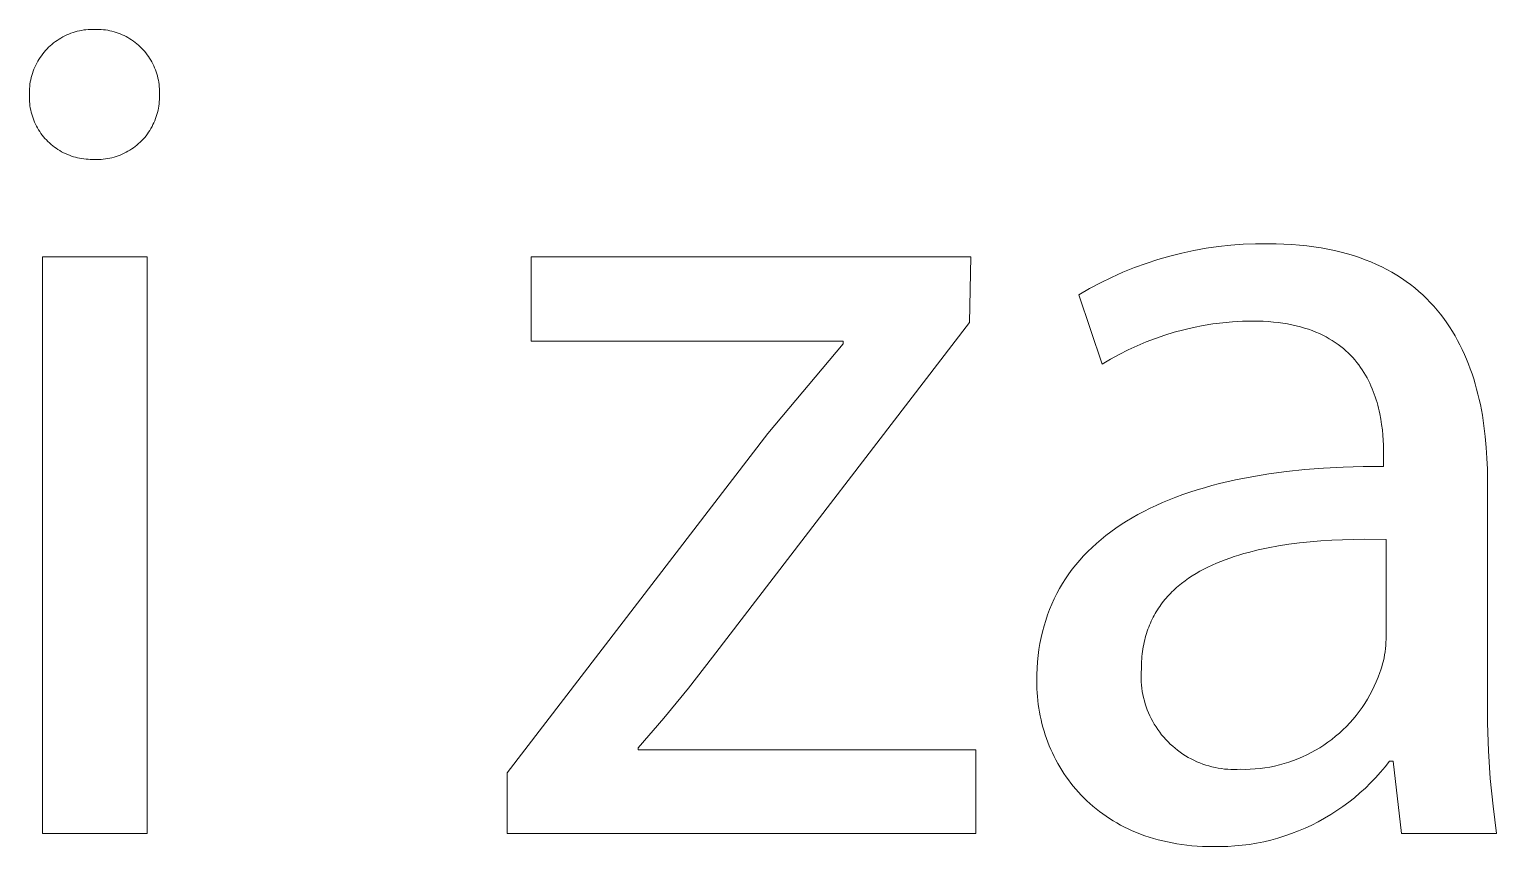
# Model space of a CAD drawing. Header units: millimetres. Extents: x 1348 to 6197, y -150 to 3238.
# Drawn here: x 4823.8 to 4883.5, y -69.2 to -35.9 of the extents above; entities that cross this region are included whole.
import ezdxf

# ---------------------------------------------------------------- set-up
doc = ezdxf.new("R2010")
doc.units = ezdxf.units.MM
doc.header["$MEASUREMENT"] = 0
doc.layers.add('Domyślny', color=7, linetype='Continuous', true_color=0x000000)

msp = doc.modelspace()

# ---------------------------------------------------------------- linework, layer by layer
at = {"layer": 'Domyślny', "color": 18, "lineweight": 15, "true_color": 0x000000}
for p, q in [((4824.67, -36.49), (4824.739, -36.433)), ((4824.739, -36.433), (4824.811, -36.379)), ((4824.811, -36.379), (4824.885, -36.327)), ((4824.885, -36.327), (4824.96, -36.277)), ((4824.96, -36.277), (4825.037, -36.231)), ((4825.037, -36.231), (4825.116, -36.187)), ((4825.116, -36.187), (4825.196, -36.145)), ((4825.196, -36.145), (4825.277, -36.107)), ((4825.277, -36.107), (4825.36, -36.071)), ((4825.36, -36.071), (4825.444, -36.039)), ((4825.444, -36.039), (4825.529, -36.009)), ((4825.529, -36.009), (4825.615, -35.982)), ((4825.615, -35.982), (4825.702, -35.958)), ((4825.702, -35.958), (4825.79, -35.938)), ((4825.79, -35.938), (4825.878, -35.92)), ((4825.878, -35.92), (4825.967, -35.905)), ((4825.967, -35.905), (4826.056, -35.894)), ((4826.056, -35.894), (4826.146, -35.886)), ((4826.146, -35.886), (4826.236, -35.88)), ((4826.236, -35.88), (4826.326, -35.878)), ((4826.326, -35.878), (4826.416, -35.879)), ((4826.416, -35.879), (4826.504, -35.878)), ((4826.504, -35.878), (4826.592, -35.88)), ((4826.592, -35.88), (4826.68, -35.885)), ((4826.68, -35.885), (4826.767, -35.893)), ((4826.767, -35.893), (4826.855, -35.903)), ((4826.855, -35.903), (4826.941, -35.917)), ((4826.941, -35.917), (4827.028, -35.934)), ((4827.028, -35.934), (4827.113, -35.954)), ((4827.113, -35.954), (4827.198, -35.977)), ((4827.198, -35.977), (4827.282, -36.002)), ((4827.282, -36.002), (4827.365, -36.031)), ((4827.365, -36.031), (4827.448, -36.062)), ((4827.448, -36.062), (4827.529, -36.096)), ((4827.529, -36.096), (4827.608, -36.133)), ((4827.608, -36.133), (4827.687, -36.173)), ((4827.687, -36.173), (4827.764, -36.215)), ((4827.764, -36.215), (4827.839, -36.26)), ((4827.839, -36.26), (4827.913, -36.308)), ((4827.913, -36.308), (4827.986, -36.358)), ((4827.986, -36.358), (4828.056, -36.41)), ((4828.056, -36.41), (4828.125, -36.465)), ((4824.141, -37.101), (4824.19, -37.026)), ((4824.19, -37.026), (4824.242, -36.952)), ((4824.242, -36.952), (4824.296, -36.88)), ((4824.296, -36.88), (4824.352, -36.809)), ((4824.352, -36.809), (4824.411, -36.741)), ((4824.411, -36.741), (4824.472, -36.675)), ((4824.472, -36.675), (4824.536, -36.611)), ((4824.536, -36.611), (4824.602, -36.55)), ((4824.602, -36.55), (4824.67, -36.49)), ((4828.125, -36.465), (4828.192, -36.522)), ((4828.192, -36.522), (4828.256, -36.582)), ((4828.256, -36.582), (4828.319, -36.643)), ((4828.319, -36.643), (4828.38, -36.707)), ((4828.38, -36.707), (4828.438, -36.773)), ((4828.438, -36.773), (4828.494, -36.841)), ((4828.494, -36.841), (4828.547, -36.91)), ((4828.547, -36.91), (4828.599, -36.982)), ((4828.599, -36.982), (4828.647, -37.055)), ((4823.876, -37.672), (4823.906, -37.587)), ((4823.906, -37.587), (4823.938, -37.503)), ((4823.938, -37.503), (4823.973, -37.42)), ((4823.973, -37.42), (4824.011, -37.338)), ((4824.011, -37.338), (4824.052, -37.257)), ((4824.052, -37.257), (4824.095, -37.179)), ((4824.095, -37.179), (4824.141, -37.101)), ((4828.647, -37.055), (4828.693, -37.13)), ((4828.693, -37.13), (4828.737, -37.206)), ((4828.737, -37.206), (4828.778, -37.284)), ((4828.778, -37.284), (4828.816, -37.363)), ((4828.816, -37.363), (4828.852, -37.444)), ((4828.852, -37.444), (4828.884, -37.525)), ((4828.884, -37.525), (4828.914, -37.608)), ((4828.914, -37.608), (4828.941, -37.692)), ((4823.757, -38.29), (4823.764, -38.2)), ((4823.764, -38.2), (4823.775, -38.11)), ((4823.775, -38.11), (4823.789, -38.021)), ((4823.789, -38.021), (4823.807, -37.933)), ((4823.807, -37.933), (4823.827, -37.845)), ((4823.827, -37.845), (4823.85, -37.758)), ((4823.85, -37.758), (4823.876, -37.672)), ((4828.941, -37.692), (4828.965, -37.776)), ((4828.965, -37.776), (4828.986, -37.861)), ((4828.986, -37.861), (4829.005, -37.947)), ((4829.005, -37.947), (4829.02, -38.034)), ((4829.02, -38.034), (4829.032, -38.121)), ((4829.032, -38.121), (4829.041, -38.208)), ((4829.041, -38.208), (4829.048, -38.296)), ((4823.75, -38.47), (4823.752, -38.38)), ((4823.752, -38.56), (4823.75, -38.47)), ((4823.751, -38.647), (4823.752, -38.56)), ((4823.752, -38.734), (4823.751, -38.647)), ((4823.752, -38.38), (4823.757, -38.29)), ((4823.757, -38.821), (4823.752, -38.734)), ((4823.765, -38.908), (4823.757, -38.821)), ((4829.042, -38.826), (4829.034, -38.914)), ((4829.047, -38.737), (4829.042, -38.826)), ((4829.049, -38.648), (4829.047, -38.737)), ((4829.048, -38.296), (4829.051, -38.384)), ((4829.051, -38.472), (4829.048, -38.56)), ((4829.048, -38.56), (4829.049, -38.648)), ((4829.051, -38.384), (4829.051, -38.472)), ((4823.775, -38.994), (4823.765, -38.908)), ((4823.789, -39.081), (4823.775, -38.994)), ((4823.806, -39.166), (4823.789, -39.081)), ((4823.825, -39.251), (4823.806, -39.166)), ((4823.847, -39.335), (4823.825, -39.251)), ((4823.873, -39.419), (4823.847, -39.335)), ((4823.901, -39.501), (4823.873, -39.419)), ((4828.921, -39.433), (4828.891, -39.517)), ((4828.947, -39.349), (4828.921, -39.433)), ((4828.971, -39.263), (4828.947, -39.349)), ((4828.991, -39.177), (4828.971, -39.263)), ((4829.008, -39.09), (4828.991, -39.177)), ((4829.023, -39.002), (4829.008, -39.09)), ((4829.034, -38.914), (4829.023, -39.002)), ((4823.932, -39.583), (4823.901, -39.501)), ((4823.966, -39.663), (4823.932, -39.583)), ((4824.002, -39.742), (4823.966, -39.663)), ((4824.041, -39.82), (4824.002, -39.742)), ((4824.083, -39.897), (4824.041, -39.82)), ((4824.128, -39.972), (4824.083, -39.897)), ((4824.175, -40.045), (4824.128, -39.972)), ((4828.656, -39.994), (4828.608, -40.068)), ((4828.702, -39.918), (4828.656, -39.994)), ((4828.746, -39.84), (4828.702, -39.918)), ((4828.786, -39.761), (4828.746, -39.84)), ((4828.824, -39.681), (4828.786, -39.761)), ((4828.859, -39.6), (4828.824, -39.681)), ((4828.891, -39.517), (4828.859, -39.6)), ((4824.224, -40.117), (4824.175, -40.045)), ((4824.276, -40.187), (4824.224, -40.117)), ((4824.331, -40.255), (4824.276, -40.187)), ((4824.387, -40.321), (4824.331, -40.255)), ((4824.446, -40.385), (4824.387, -40.321)), ((4824.507, -40.448), (4824.446, -40.385)), ((4824.57, -40.508), (4824.507, -40.448)), ((4824.635, -40.565), (4824.57, -40.508)), ((4824.703, -40.621), (4824.635, -40.565)), ((4824.772, -40.674), (4824.703, -40.621)), ((4828.132, -40.592), (4828.063, -40.647)), ((4828.199, -40.534), (4828.132, -40.592)), ((4828.265, -40.473), (4828.199, -40.534)), ((4828.327, -40.411), (4828.265, -40.473)), ((4828.388, -40.346), (4828.327, -40.411)), ((4828.447, -40.28), (4828.388, -40.346)), ((4828.503, -40.211), (4828.447, -40.28)), ((4828.557, -40.14), (4828.503, -40.211)), ((4828.608, -40.068), (4828.557, -40.14)), ((4824.842, -40.725), (4824.772, -40.674)), ((4824.915, -40.774), (4824.842, -40.725)), ((4824.989, -40.819), (4824.915, -40.774)), ((4825.065, -40.863), (4824.989, -40.819)), ((4825.142, -40.903), (4825.065, -40.863)), ((4825.22, -40.941), (4825.142, -40.903)), ((4825.3, -40.977), (4825.22, -40.941)), ((4825.381, -41.009), (4825.3, -40.977)), ((4825.463, -41.039), (4825.381, -41.009)), ((4825.546, -41.066), (4825.463, -41.039)), ((4825.63, -41.09), (4825.546, -41.066)), ((4825.714, -41.111), (4825.63, -41.09)), ((4825.799, -41.129), (4825.714, -41.111)), ((4825.885, -41.144), (4825.799, -41.129)), ((4825.971, -41.156), (4825.885, -41.144)), ((4826.058, -41.166), (4825.971, -41.156)), ((4826.145, -41.172), (4826.058, -41.166)), ((4826.232, -41.175), (4826.145, -41.172)), ((4826.319, -41.176), (4826.232, -41.175)), ((4826.408, -41.181), (4826.319, -41.176)), ((4826.497, -41.182), (4826.408, -41.181)), ((4826.585, -41.181), (4826.497, -41.182)), ((4826.674, -41.176), (4826.585, -41.181)), ((4826.762, -41.169), (4826.674, -41.176)), ((4826.85, -41.158), (4826.762, -41.169)), ((4826.938, -41.144), (4826.85, -41.158)), ((4827.025, -41.128), (4826.938, -41.144)), ((4827.112, -41.108), (4827.025, -41.128)), ((4827.198, -41.085), (4827.112, -41.108)), ((4827.282, -41.059), (4827.198, -41.085)), ((4827.366, -41.031), (4827.282, -41.059)), ((4827.449, -40.999), (4827.366, -41.031)), ((4827.531, -40.965), (4827.449, -40.999)), ((4827.612, -40.928), (4827.531, -40.965)), ((4827.691, -40.887), (4827.612, -40.928)), ((4827.768, -40.845), (4827.691, -40.887)), ((4827.845, -40.799), (4827.768, -40.845)), ((4827.919, -40.751), (4827.845, -40.799)), ((4827.992, -40.7), (4827.919, -40.751)), ((4828.063, -40.647), (4827.992, -40.7)), ((4871.177, -44.884), (4871.674, -44.795)), ((4871.674, -44.795), (4872.174, -44.723)), ((4872.174, -44.723), (4872.676, -44.669)), ((4872.676, -44.669), (4873.18, -44.633)), ((4873.18, -44.633), (4873.685, -44.614)), ((4873.685, -44.614), (4874.19, -44.612)), ((4874.19, -44.612), (4874.522, -44.616)), ((4874.522, -44.616), (4874.847, -44.626)), ((4874.847, -44.626), (4875.163, -44.644)), ((4875.163, -44.644), (4875.472, -44.668)), ((4875.472, -44.668), (4875.774, -44.699)), ((4875.774, -44.699), (4876.067, -44.737)), ((4876.067, -44.737), (4876.354, -44.782)), ((4876.354, -44.782), (4876.633, -44.832)), ((4824.285, -45.148), (4828.548, -45.148)), ((4824.285, -68.644), (4824.285, -45.148)), ((4828.548, -45.148), (4828.548, -68.644)), ((4844.19, -48.583), (4844.19, -45.143)), ((4844.19, -45.143), (4862.099, -45.143)), ((4862.099, -45.143), (4862.034, -47.824)), ((4868.753, -45.585), (4869.227, -45.411)), ((4869.227, -45.411), (4869.708, -45.254)), ((4869.708, -45.254), (4870.193, -45.114)), ((4870.193, -45.114), (4870.683, -44.99)), ((4870.683, -44.99), (4871.177, -44.884)), ((4876.633, -44.832), (4876.905, -44.889)), ((4876.905, -44.889), (4877.17, -44.952)), ((4877.17, -44.952), (4877.427, -45.021)), ((4877.427, -45.021), (4877.678, -45.096)), ((4877.678, -45.096), (4877.922, -45.177)), ((4877.922, -45.177), (4878.159, -45.263)), ((4878.159, -45.263), (4878.389, -45.355)), ((4878.389, -45.355), (4878.613, -45.453)), ((4867.37, -46.204), (4867.824, -45.982)), ((4867.824, -45.982), (4868.285, -45.775)), ((4868.285, -45.775), (4868.753, -45.585)), ((4878.613, -45.453), (4878.83, -45.555)), ((4878.83, -45.555), (4879.04, -45.663)), ((4879.04, -45.663), (4879.244, -45.776)), ((4879.244, -45.776), (4879.442, -45.895)), ((4879.442, -45.895), (4879.634, -46.017)), ((4866.488, -46.695), (4866.925, -46.442)), ((4866.925, -46.442), (4867.37, -46.204)), ((4879.634, -46.017), (4879.819, -46.145)), ((4879.819, -46.145), (4879.998, -46.277)), ((4879.998, -46.277), (4880.171, -46.414)), ((4880.171, -46.414), (4880.339, -46.555)), ((4880.339, -46.555), (4880.5, -46.7)), ((4867.44, -49.521), (4866.488, -46.695)), ((4880.5, -46.7), (4880.656, -46.85)), ((4880.656, -46.85), (4880.806, -47.004)), ((4880.806, -47.004), (4880.951, -47.161)), ((4880.951, -47.161), (4881.09, -47.322)), ((4872.755, -47.793), (4872.354, -47.83)), ((4873.157, -47.77), (4872.755, -47.793)), ((4873.56, -47.761), (4873.157, -47.77)), ((4873.783, -47.763), (4873.56, -47.761)), ((4873.999, -47.771), (4873.783, -47.763)), ((4874.209, -47.783), (4873.999, -47.771)), ((4874.413, -47.801), (4874.209, -47.783)), ((4874.612, -47.823), (4874.413, -47.801)), ((4881.09, -47.322), (4881.223, -47.487)), ((4881.223, -47.487), (4881.352, -47.656)), ((4881.352, -47.656), (4881.475, -47.828)), ((4862.034, -47.824), (4851.57, -61.453)), ((4869.993, -48.337), (4869.612, -48.468)), ((4870.379, -48.218), (4869.993, -48.337)), ((4870.768, -48.114), (4870.379, -48.218)), ((4871.161, -48.022), (4870.768, -48.114)), ((4871.556, -47.945), (4871.161, -48.022)), ((4871.954, -47.88), (4871.556, -47.945)), ((4872.354, -47.83), (4871.954, -47.88)), ((4874.804, -47.849), (4874.612, -47.823)), ((4874.991, -47.88), (4874.804, -47.849)), ((4875.172, -47.915), (4874.991, -47.88)), ((4875.347, -47.955), (4875.172, -47.915)), ((4875.517, -47.998), (4875.347, -47.955)), ((4875.681, -48.046), (4875.517, -47.998)), ((4875.841, -48.097), (4875.681, -48.046)), ((4875.994, -48.152), (4875.841, -48.097)), ((4876.143, -48.211), (4875.994, -48.152)), ((4876.287, -48.273), (4876.143, -48.211)), ((4876.426, -48.339), (4876.287, -48.273)), ((4876.559, -48.408), (4876.426, -48.339)), ((4881.475, -47.828), (4881.593, -48.003)), ((4881.593, -48.003), (4881.705, -48.182)), ((4881.705, -48.182), (4881.813, -48.364)), ((4881.813, -48.364), (4881.916, -48.548)), ((4856.899, -48.583), (4844.19, -48.583)), ((4853.831, -52.345), (4856.899, -48.696)), ((4856.899, -48.696), (4856.899, -48.583)), ((4868.499, -48.938), (4868.14, -49.12)), ((4868.865, -48.769), (4868.499, -48.938)), ((4869.236, -48.612), (4868.865, -48.769)), ((4869.612, -48.468), (4869.236, -48.612)), ((4876.688, -48.48), (4876.559, -48.408)), ((4876.813, -48.555), (4876.688, -48.48)), ((4876.932, -48.633), (4876.813, -48.555)), ((4877.047, -48.714), (4876.932, -48.633)), ((4877.158, -48.797), (4877.047, -48.714)), ((4877.264, -48.883), (4877.158, -48.797)), ((4877.366, -48.972), (4877.264, -48.883)), ((4877.464, -49.063), (4877.366, -48.972)), ((4881.916, -48.548), (4882.014, -48.736)), ((4882.014, -48.736), (4882.107, -48.926)), ((4882.107, -48.926), (4882.196, -49.119)), ((4867.787, -49.315), (4867.44, -49.521)), ((4868.14, -49.12), (4867.787, -49.315)), ((4877.558, -49.156), (4877.464, -49.063)), ((4877.647, -49.251), (4877.558, -49.156)), ((4877.733, -49.348), (4877.647, -49.251)), ((4877.815, -49.448), (4877.733, -49.348)), ((4877.892, -49.549), (4877.815, -49.448)), ((4877.967, -49.651), (4877.892, -49.549)), ((4882.196, -49.119), (4882.28, -49.314)), ((4882.28, -49.314), (4882.36, -49.512)), ((4882.36, -49.512), (4882.435, -49.712)), ((4878.037, -49.755), (4877.967, -49.651)), ((4878.105, -49.861), (4878.037, -49.755)), ((4878.168, -49.968), (4878.105, -49.861)), ((4878.229, -50.076), (4878.168, -49.968)), ((4878.286, -50.185), (4878.229, -50.076)), ((4878.34, -50.295), (4878.286, -50.185)), ((4882.435, -49.712), (4882.505, -49.915)), ((4882.505, -49.915), (4882.572, -50.119)), ((4882.572, -50.119), (4882.634, -50.325)), ((4878.39, -50.406), (4878.34, -50.295)), ((4878.438, -50.517), (4878.39, -50.406)), ((4878.483, -50.629), (4878.438, -50.517)), ((4878.525, -50.742), (4878.483, -50.629)), ((4878.564, -50.855), (4878.525, -50.742)), ((4882.634, -50.325), (4882.692, -50.533)), ((4882.692, -50.533), (4882.747, -50.743)), ((4882.747, -50.743), (4882.797, -50.955)), ((4878.601, -50.969), (4878.564, -50.855)), ((4878.635, -51.082), (4878.601, -50.969)), ((4878.666, -51.195), (4878.635, -51.082)), ((4878.696, -51.309), (4878.666, -51.195)), ((4878.722, -51.422), (4878.696, -51.309)), ((4882.797, -50.955), (4882.843, -51.167)), ((4882.843, -51.167), (4882.886, -51.382)), ((4882.886, -51.382), (4882.925, -51.597)), ((4878.747, -51.535), (4878.722, -51.422)), ((4878.79, -51.759), (4878.747, -51.535)), ((4878.824, -51.981), (4878.79, -51.759)), ((4878.852, -52.199), (4878.824, -51.981)), ((4882.925, -51.597), (4882.992, -52.031)), ((4843.205, -66.168), (4853.831, -52.345)), ((4878.873, -52.413), (4878.852, -52.199)), ((4878.888, -52.621), (4878.873, -52.413)), ((4882.992, -52.031), (4883.046, -52.469)), ((4883.046, -52.469), (4883.086, -52.909)), ((4878.898, -52.822), (4878.888, -52.621)), ((4878.904, -53.017), (4878.898, -52.822)), ((4878.905, -53.203), (4878.904, -53.017)), ((4883.086, -52.909), (4883.114, -53.351)), ((4875.693, -53.816), (4876.46, -53.757)), ((4876.46, -53.757), (4877.251, -53.715)), ((4877.251, -53.715), (4878.066, -53.692)), ((4878.066, -53.692), (4878.905, -53.687)), ((4878.905, -53.687), (4878.905, -53.203)), ((4883.114, -53.351), (4883.131, -53.794)), ((4872.225, -54.384), (4872.869, -54.235)), ((4872.869, -54.235), (4873.538, -54.103)), ((4873.538, -54.103), (4874.231, -53.99)), ((4874.231, -53.99), (4874.95, -53.894)), ((4874.95, -53.894), (4875.693, -53.816)), ((4883.131, -53.794), (4883.136, -54.236)), ((4883.136, -54.236), (4883.136, -63.021)), ((4870.173, -55.043), (4870.447, -54.936)), ((4870.447, -54.936), (4870.727, -54.833)), ((4870.727, -54.833), (4871.014, -54.734)), ((4871.014, -54.734), (4871.307, -54.64)), ((4871.307, -54.64), (4871.607, -54.55)), ((4871.607, -54.55), (4871.913, -54.465)), ((4871.913, -54.465), (4872.225, -54.384)), ((4868.9, -55.642), (4869.142, -55.514)), ((4869.142, -55.514), (4869.39, -55.39)), ((4869.39, -55.39), (4869.644, -55.27)), ((4869.644, -55.27), (4869.905, -55.154)), ((4869.905, -55.154), (4870.173, -55.043)), ((4868.001, -56.198), (4868.216, -56.053)), ((4868.216, -56.053), (4868.437, -55.912)), ((4868.437, -55.912), (4868.666, -55.775)), ((4868.666, -55.775), (4868.9, -55.642)), ((4867.209, -56.82), (4867.397, -56.658)), ((4867.397, -56.658), (4867.592, -56.501)), ((4867.592, -56.501), (4867.793, -56.347)), ((4867.793, -56.347), (4868.001, -56.198)), ((4875.911, -56.756), (4875.477, -56.802)), ((4876.35, -56.72), (4875.911, -56.756)), ((4876.791, -56.691), (4876.35, -56.72)), ((4877.234, -56.671), (4876.791, -56.691)), ((4878.121, -56.652), (4877.234, -56.671)), ((4879.002, -56.658), (4878.121, -56.652)), ((4879.002, -60.728), (4879.002, -56.658)), ((4866.526, -57.508), (4866.686, -57.33)), ((4866.686, -57.33), (4866.854, -57.156)), ((4866.854, -57.156), (4867.028, -56.986)), ((4867.028, -56.986), (4867.209, -56.82)), ((4872.822, -57.355), (4872.635, -57.418)), ((4873.012, -57.295), (4872.822, -57.355)), ((4873.205, -57.238), (4873.012, -57.295)), ((4873.4, -57.184), (4873.205, -57.238)), ((4873.799, -57.086), (4873.4, -57.184)), ((4874.207, -56.999), (4873.799, -57.086)), ((4874.624, -56.923), (4874.207, -56.999)), ((4875.047, -56.858), (4874.624, -56.923)), ((4875.477, -56.802), (4875.047, -56.858)), ((4866.085, -58.066), (4866.225, -57.876)), ((4866.225, -57.876), (4866.372, -57.69)), ((4866.372, -57.69), (4866.526, -57.508)), ((4871.422, -57.956), (4871.264, -58.047)), ((4871.584, -57.869), (4871.422, -57.956)), ((4871.75, -57.785), (4871.584, -57.869)), ((4871.92, -57.705), (4871.75, -57.785)), ((4872.093, -57.628), (4871.92, -57.705)), ((4872.271, -57.555), (4872.093, -57.628)), ((4872.451, -57.485), (4872.271, -57.555)), ((4872.635, -57.418), (4872.451, -57.485)), ((4865.707, -58.66), (4865.826, -58.458)), ((4865.826, -58.458), (4865.952, -58.26)), ((4865.952, -58.26), (4866.085, -58.066)), ((4870.54, -58.562), (4870.474, -58.619)), ((4870.607, -58.506), (4870.54, -58.562)), ((4870.676, -58.451), (4870.607, -58.506)), ((4870.816, -58.344), (4870.676, -58.451)), ((4870.961, -58.241), (4870.816, -58.344)), ((4871.11, -58.143), (4870.961, -58.241)), ((4871.264, -58.047), (4871.11, -58.143)), ((4865.393, -59.29), (4865.491, -59.076)), ((4865.491, -59.076), (4865.595, -58.866)), ((4865.595, -58.866), (4865.707, -58.66)), ((4869.994, -59.112), (4869.939, -59.179)), ((4870.049, -59.047), (4869.994, -59.112)), ((4870.106, -58.983), (4870.049, -59.047)), ((4870.164, -58.919), (4870.106, -58.983)), ((4870.223, -58.857), (4870.164, -58.919)), ((4870.284, -58.796), (4870.223, -58.857)), ((4870.346, -58.736), (4870.284, -58.796)), ((4870.41, -58.677), (4870.346, -58.736)), ((4870.474, -58.619), (4870.41, -58.677)), ((4865.142, -59.956), (4865.219, -59.73)), ((4865.219, -59.73), (4865.302, -59.508)), ((4865.302, -59.508), (4865.393, -59.29)), ((4869.558, -59.752), (4869.518, -59.829)), ((4869.601, -59.677), (4869.558, -59.752)), ((4869.645, -59.602), (4869.601, -59.677)), ((4869.69, -59.529), (4869.645, -59.602)), ((4869.737, -59.457), (4869.69, -59.529)), ((4869.786, -59.385), (4869.737, -59.457)), ((4869.835, -59.316), (4869.786, -59.385)), ((4869.887, -59.247), (4869.835, -59.316)), ((4869.939, -59.179), (4869.887, -59.247)), ((4865.011, -60.419), (4865.073, -60.185)), ((4865.073, -60.185), (4865.142, -59.956)), ((4869.305, -60.315), (4869.276, -60.401)), ((4869.337, -60.231), (4869.305, -60.315)), ((4869.37, -60.148), (4869.337, -60.231)), ((4869.404, -60.067), (4869.37, -60.148)), ((4869.44, -59.986), (4869.404, -60.067)), ((4869.478, -59.907), (4869.44, -59.986)), ((4869.518, -59.829), (4869.478, -59.907)), ((4864.868, -61.142), (4864.908, -60.897)), ((4864.908, -60.897), (4864.956, -60.656)), ((4864.956, -60.656), (4865.011, -60.419)), ((4869.133, -60.939), (4869.115, -61.033)), ((4869.153, -60.846), (4869.133, -60.939)), ((4869.174, -60.754), (4869.153, -60.846)), ((4869.197, -60.664), (4869.174, -60.754)), ((4869.221, -60.575), (4869.197, -60.664)), ((4869.248, -60.487), (4869.221, -60.575)), ((4869.276, -60.401), (4869.248, -60.487)), ((4878.991, -60.98), (4878.999, -60.854)), ((4878.999, -60.854), (4879.002, -60.728)), ((4851.57, -61.453), (4850.595, -62.711)), ((4864.809, -61.643), (4864.835, -61.391)), ((4864.835, -61.391), (4864.868, -61.142)), ((4869.054, -61.523), (4869.048, -61.625)), ((4869.063, -61.422), (4869.054, -61.523)), ((4869.073, -61.323), (4869.063, -61.422)), ((4869.085, -61.225), (4869.073, -61.323)), ((4869.1, -61.128), (4869.085, -61.225)), ((4869.115, -61.033), (4869.1, -61.128)), ((4878.893, -61.602), (4878.92, -61.479)), ((4878.92, -61.479), (4878.944, -61.355)), ((4878.944, -61.355), (4878.964, -61.231)), ((4878.964, -61.231), (4878.979, -61.105)), ((4878.979, -61.105), (4878.991, -60.98)), ((4864.78, -62.159), (4864.791, -61.899)), ((4864.791, -61.899), (4864.809, -61.643)), ((4869.031, -62.069), (4869.028, -62.199)), ((4869.039, -61.939), (4869.031, -62.069)), ((4869.04, -61.833), (4869.039, -61.939)), ((4869.043, -61.728), (4869.04, -61.833)), ((4869.048, -61.625), (4869.043, -61.728)), ((4878.676, -62.272), (4878.744, -62.084)), ((4878.744, -62.084), (4878.787, -61.966)), ((4878.787, -61.966), (4878.826, -61.846)), ((4878.826, -61.846), (4878.861, -61.725)), ((4878.861, -61.725), (4878.893, -61.602)), ((4850.595, -62.711), (4849.588, -63.944)), ((4864.776, -62.423), (4864.78, -62.159)), ((4864.778, -62.583), (4864.776, -62.423)), ((4864.783, -62.742), (4864.778, -62.583)), ((4864.792, -62.902), (4864.783, -62.742)), ((4869.028, -62.199), (4869.029, -62.329)), ((4869.029, -62.329), (4869.034, -62.459)), ((4869.034, -62.459), (4869.044, -62.589)), ((4869.044, -62.589), (4869.058, -62.719)), ((4869.058, -62.719), (4869.077, -62.848)), ((4878.433, -62.819), (4878.52, -62.639)), ((4878.52, -62.639), (4878.601, -62.457)), ((4878.601, -62.457), (4878.676, -62.272)), ((4864.804, -63.061), (4864.792, -62.902)), ((4864.82, -63.219), (4864.804, -63.061)), ((4864.84, -63.377), (4864.82, -63.219)), ((4869.077, -62.848), (4869.1, -62.976)), ((4869.1, -62.976), (4869.128, -63.103)), ((4869.128, -63.103), (4869.16, -63.229)), ((4869.16, -63.229), (4869.196, -63.355)), ((4878.025, -63.504), (4878.136, -63.338)), ((4878.136, -63.338), (4878.241, -63.169)), ((4878.241, -63.169), (4878.34, -62.995)), ((4878.34, -62.995), (4878.433, -62.819)), ((4883.136, -63.021), (4883.138, -64.148)), ((4864.863, -63.535), (4864.84, -63.377)), ((4864.89, -63.692), (4864.863, -63.535)), ((4864.92, -63.848), (4864.89, -63.692)), ((4864.954, -64.003), (4864.92, -63.848)), ((4869.196, -63.355), (4869.237, -63.478)), ((4869.237, -63.478), (4869.281, -63.601)), ((4869.281, -63.601), (4869.33, -63.721)), ((4869.33, -63.721), (4869.383, -63.84)), ((4869.383, -63.84), (4869.44, -63.957)), ((4877.66, -63.979), (4877.787, -63.825)), ((4877.787, -63.825), (4877.909, -63.667)), ((4877.909, -63.667), (4878.025, -63.504)), ((4849.588, -63.944), (4848.55, -65.151)), ((4864.991, -64.158), (4864.954, -64.003)), ((4865.032, -64.311), (4864.991, -64.158)), ((4865.077, -64.464), (4865.032, -64.311)), ((4865.125, -64.616), (4865.077, -64.464)), ((4869.44, -63.957), (4869.501, -64.072)), ((4869.501, -64.072), (4869.566, -64.185)), ((4869.566, -64.185), (4869.635, -64.296)), ((4869.635, -64.296), (4869.708, -64.404)), ((4869.708, -64.404), (4869.784, -64.51)), ((4869.784, -64.51), (4869.864, -64.613)), ((4877.102, -64.548), (4877.249, -64.413)), ((4877.249, -64.413), (4877.391, -64.273)), ((4877.391, -64.273), (4877.528, -64.128)), ((4877.528, -64.128), (4877.66, -63.979)), ((4883.138, -64.148), (4883.176, -65.275)), ((4865.176, -64.766), (4865.125, -64.616)), ((4865.231, -64.915), (4865.176, -64.766)), ((4865.29, -65.063), (4865.231, -64.915)), ((4865.352, -65.21), (4865.29, -65.063)), ((4869.864, -64.613), (4869.947, -64.713)), ((4869.947, -64.713), (4870.034, -64.81)), ((4870.034, -64.81), (4870.124, -64.904)), ((4870.124, -64.904), (4870.217, -64.995)), ((4870.217, -64.995), (4870.313, -65.083)), ((4870.313, -65.083), (4870.412, -65.168)), ((4876.304, -65.145), (4876.471, -65.036)), ((4876.471, -65.036), (4876.635, -64.923)), ((4876.635, -64.923), (4876.795, -64.803)), ((4876.795, -64.803), (4876.951, -64.678)), ((4876.951, -64.678), (4877.102, -64.548)), ((4848.55, -65.151), (4848.55, -65.231)), ((4848.55, -65.231), (4862.292, -65.231)), ((4862.292, -65.231), (4862.292, -68.639)), ((4865.417, -65.355), (4865.352, -65.21)), ((4865.486, -65.499), (4865.417, -65.355)), ((4865.559, -65.641), (4865.486, -65.499)), ((4865.635, -65.781), (4865.559, -65.641)), ((4870.412, -65.168), (4870.514, -65.249)), ((4870.514, -65.249), (4870.619, -65.326)), ((4870.619, -65.326), (4870.726, -65.4)), ((4870.726, -65.4), (4870.836, -65.47)), ((4870.836, -65.47), (4870.948, -65.536)), ((4870.948, -65.536), (4871.062, -65.599)), ((4871.062, -65.599), (4871.179, -65.657)), ((4871.179, -65.657), (4871.297, -65.712)), ((4871.297, -65.712), (4871.417, -65.762)), ((4875.041, -65.734), (4875.229, -65.669)), ((4875.229, -65.669), (4875.415, -65.597)), ((4875.415, -65.597), (4875.599, -65.519)), ((4875.599, -65.519), (4875.78, -65.434)), ((4875.78, -65.434), (4875.958, -65.344)), ((4875.958, -65.344), (4876.132, -65.247)), ((4876.132, -65.247), (4876.304, -65.145)), ((4879.148, -65.685), (4878.965, -65.919)), ((4879.293, -65.685), (4879.148, -65.685)), ((4879.632, -68.64), (4879.293, -65.685)), ((4883.176, -65.275), (4883.25, -66.4)), ((4843.205, -68.639), (4843.205, -66.168)), ((4865.715, -65.92), (4865.635, -65.781)), ((4865.798, -66.056), (4865.715, -65.92)), ((4865.884, -66.191), (4865.798, -66.056)), ((4865.974, -66.324), (4865.884, -66.191)), ((4866.068, -66.455), (4865.974, -66.324)), ((4871.417, -65.762), (4871.539, -65.808)), ((4871.539, -65.808), (4871.662, -65.85)), ((4871.662, -65.85), (4871.787, -65.888)), ((4871.787, -65.888), (4871.913, -65.921)), ((4871.913, -65.921), (4872.04, -65.951)), ((4872.04, -65.951), (4872.168, -65.975)), ((4872.168, -65.975), (4872.296, -65.996)), ((4872.296, -65.996), (4872.426, -66.012)), ((4872.426, -66.012), (4872.555, -66.023)), ((4872.555, -66.023), (4872.685, -66.03)), ((4872.685, -66.03), (4872.816, -66.033)), ((4872.816, -66.033), (4872.946, -66.031)), ((4872.946, -66.031), (4873.076, -66.024)), ((4873.076, -66.024), (4873.275, -66.026)), ((4873.275, -66.026), (4873.475, -66.02)), ((4873.475, -66.02), (4873.674, -66.008)), ((4873.674, -66.008), (4873.873, -65.989)), ((4873.873, -65.989), (4874.071, -65.963)), ((4874.071, -65.963), (4874.268, -65.931)), ((4874.268, -65.931), (4874.463, -65.892)), ((4874.463, -65.892), (4874.657, -65.846)), ((4874.657, -65.846), (4874.85, -65.793)), ((4874.85, -65.793), (4875.041, -65.734)), ((4878.775, -66.146), (4878.578, -66.367)), ((4878.965, -65.919), (4878.775, -66.146)), ((4866.165, -66.584), (4866.068, -66.455)), ((4866.266, -66.71), (4866.165, -66.584)), ((4866.37, -66.835), (4866.266, -66.71)), ((4866.477, -66.956), (4866.37, -66.835)), ((4878.161, -66.787), (4877.942, -66.987)), ((4878.373, -66.58), (4878.161, -66.787)), ((4878.578, -66.367), (4878.373, -66.58)), ((4883.25, -66.4), (4883.361, -67.522)), ((4866.588, -67.076), (4866.477, -66.956)), ((4866.703, -67.193), (4866.588, -67.076)), ((4866.821, -67.307), (4866.703, -67.193)), ((4866.942, -67.419), (4866.821, -67.307)), ((4867.067, -67.528), (4866.942, -67.419)), ((4877.484, -67.363), (4877.247, -67.539)), ((4877.716, -67.179), (4877.484, -67.363)), ((4877.942, -66.987), (4877.716, -67.179)), ((4883.361, -67.522), (4883.508, -68.64)), ((4867.196, -67.635), (4867.067, -67.528)), ((4867.328, -67.738), (4867.196, -67.635)), ((4867.463, -67.838), (4867.328, -67.738)), ((4867.602, -67.936), (4867.463, -67.838)), ((4867.744, -68.03), (4867.602, -67.936)), ((4867.89, -68.121), (4867.744, -68.03)), ((4868.039, -68.209), (4867.89, -68.121)), ((4876.499, -68.019), (4876.239, -68.161)), ((4876.753, -67.867), (4876.499, -68.019)), ((4877.003, -67.708), (4876.753, -67.867)), ((4877.247, -67.539), (4877.003, -67.708)), ((4828.548, -68.644), (4824.285, -68.644)), ((4862.292, -68.639), (4843.205, -68.639)), ((4868.191, -68.294), (4868.039, -68.209)), ((4868.347, -68.375), (4868.191, -68.294)), ((4868.507, -68.453), (4868.347, -68.375)), ((4868.67, -68.527), (4868.507, -68.453)), ((4868.836, -68.598), (4868.67, -68.527)), ((4869.006, -68.665), (4868.836, -68.598)), ((4869.179, -68.728), (4869.006, -68.665)), ((4875.157, -68.642), (4874.877, -68.739)), ((4875.434, -68.536), (4875.157, -68.642)), ((4875.706, -68.42), (4875.434, -68.536)), ((4875.975, -68.295), (4875.706, -68.42)), ((4876.239, -68.161), (4875.975, -68.295)), ((4883.508, -68.64), (4879.632, -68.64)), ((4869.356, -68.787), (4869.179, -68.728)), ((4869.536, -68.842), (4869.356, -68.787)), ((4869.719, -68.894), (4869.536, -68.842)), ((4869.906, -68.941), (4869.719, -68.894)), ((4870.096, -68.984), (4869.906, -68.941)), ((4870.29, -69.023), (4870.096, -68.984)), ((4870.487, -69.057), (4870.29, -69.023)), ((4870.687, -69.088), (4870.487, -69.057)), ((4870.891, -69.114), (4870.687, -69.088)), ((4871.099, -69.135), (4870.891, -69.114)), ((4871.309, -69.151), (4871.099, -69.135)), ((4871.523, -69.163), (4871.309, -69.151)), ((4871.741, -69.171), (4871.523, -69.163)), ((4871.962, -69.173), (4871.741, -69.171)), ((4872.258, -69.174), (4871.962, -69.173)), ((4872.554, -69.166), (4872.258, -69.174)), ((4872.85, -69.147), (4872.554, -69.166)), ((4873.144, -69.118), (4872.85, -69.147)), ((4873.438, -69.08), (4873.144, -69.118)), ((4873.73, -69.031), (4873.438, -69.08)), ((4874.021, -68.973), (4873.73, -69.031)), ((4874.309, -68.904), (4874.021, -68.973)), ((4874.595, -68.827), (4874.309, -68.904)), ((4874.877, -68.739), (4874.595, -68.827))]:
    msp.add_line(p, q, dxfattribs=at)

doc.saveas('drawing.dxf')
